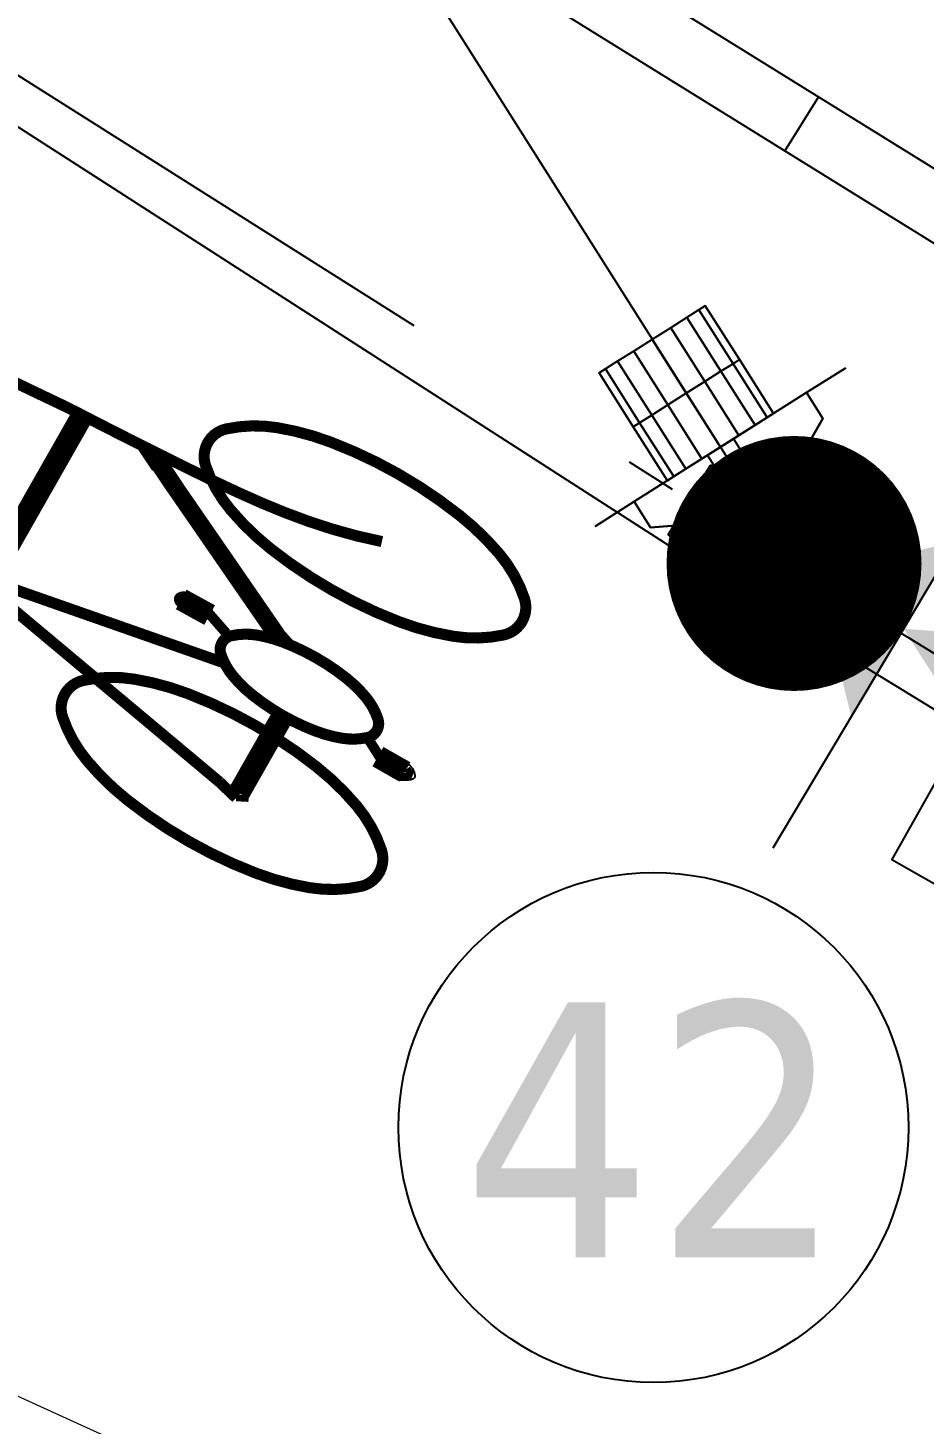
# Model space of a CAD drawing. Extents: x 421500 to 422711, y 436000 to 437000.
# Drawn here: x 422010.707 to 422012.464, y 436489.648 to 436492.385 of the extents above; entities that cross this region are included whole.
import ezdxf
from ezdxf.enums import TextEntityAlignment as Align

# ---------------------------------------------------------------- set-up
doc = ezdxf.new("R2010")
doc.units = 0
doc.linetypes.add('XREF UTC_716709_AJB_1b$0$DASHDOT1', pattern=[2, 1, -0.5, 0, -0.5])
doc.layers.get('0').update_dxf_attribs({"color": 210})
doc.layers.add('716709-ExBase$0$LCCWalls', color=4, linetype='Continuous', lineweight=0)
for name, color, linetype in [('716709-ExBase$0$XC-LCCCarriageway', 251, 'Continuous'), ('Lines', 1, 'Continuous'), ('Pr-Kerb', 2, 'Continuous'), ('Pr-KerbEdge', 8, 'Continuous'), ('Pr-Poles', 2, 'Continuous'), ('XREF UTC_716709_AJB_1b$0$BASE', 7, 'Continuous'), ('XREF UTC_716709_AJB_1b$0$DATA', 7, 'Continuous'), ('XREF UTC_716709_AJB_1b$0$du-UTCBOX', 42, 'Continuous'), ('XREF UTC_716709_AJB_1b$0$du-UTCDUCT-F1', 42, 'XREF UTC_716709_AJB_1b$0$DASHDOT1'), ('XREF UTC_716709_AJB_1b$0$NUMBERS', 7, 'Continuous'), ('XREF UTC_716709_AJB_1b$0$SETOUT', 4, 'Continuous'), ('XREF UTC_716709_AJB_1b$0$Signals', 7, 'Continuous'), ('XREF UTC_716709_AJB_1b$0$SIGSnumbers', 7, 'Continuous'), ('XREF UTC_716709_AJB_1b$0$VIEW', 7, 'Continuous')]:
    doc.layers.add(name, color=color, linetype=linetype)
doc.styles.add('XREF UTC_716709_AJB_1b$0$KTS_TAHOMA', font='tahoma.ttf')
doc.styles.add('XREF UTC_716709_AJB_1b$0$Standard', font='txt')

# ---------------------------------------------------------------- blocks, each defined once
blk = doc.blocks.new('pole')
blk.add_circle((0, 0), 0.05)
blk = doc.blocks.new('1057S')
at = {"color": 0}
blk.add_line((-0.0634, 0.4198), (-0.0426, 0.3885), dxfattribs=at)
for points in [[(-0.2212, 1.0983, 0.0208, 0.0219, 0), (-0.2256, 1.1075, 0.0219, 0.0229, 0), (-0.2295, 1.1157, 0.0229, 0.0238, 0), (-0.233, 1.1229, 0.0238, 0.0245, 0), (-0.2361, 1.1292, 0.0245, 0.0252, 0), (-0.2388, 1.1348, 0.0252, 0.0258, 0), (-0.2411, 1.1398, 0.0258, 0.0263, 0), (-0.243, 1.1444, 0.0263, 0.0268, 0), (-0.2445, 1.1486, 0.0268, 0.0272, 0), (-0.2455, 1.1526, 0.0272, 0.0277, 0), (-0.2461, 1.1565, 0.0277, 0.0281, 0), (-0.2461, 1.1602, 0.0281, 0.0285, 0), (-0.2454, 1.164, 0.0285, 0.0289, 0), (-0.2439, 1.1677, 0.0289, 0.0294, 0), (-0.2416, 1.1714, 0.0294, 0.0299, 0), (-0.2384, 1.1753, 0.0299, 0.0305, 0), (-0.2342, 1.1793, 0.0305, 0.0313, 0), (-0.2288, 1.1835, 0.0313, 0.0321, 0), (-0.222, 1.1877, 0.0321, 0.0331, 0), (-0.2135, 1.1917, 0.0331, 0.0343, 0), (-0.203, 1.1954, 0.0343, 0.0357, 0), (-0.1902, 1.1986, 0.0357, 0.0374, 0), (-0.1749, 1.2011, 0.0374, 0.0394, 0), (-0.1566, 1.2028, 0.0394, 0.0417, 0), (-0.1352, 1.2034, 0.0417, 0.0417, 0)], [(0.0763, 1.1285, 0.0208, 0.0625, 0), (0.1717, 1.125, 0.0625, 0.0208, 0), (0.2147, 1.1434, 0.0208, 0.0208, 0)]]:
    blk.add_lwpolyline(points, format="xyseb", dxfattribs=at)
for points, const_width in [([(-0.2301, 0.951), (-0.2197, 1.0969)], 0.0208), ([(0.1345, 0.9406), (0.1553, 1.0969)], 0.0208), ([(-0.303, 0.3156), (-0.2888, 0.3622), (-0.2772, 0.4086), (-0.2678, 0.4547), (-0.2604, 0.5008), (-0.2545, 0.547), (-0.2499, 0.5936), (-0.2462, 0.6405), (-0.2431, 0.688), (-0.2403, 0.7359), (-0.2378, 0.7829), (-0.2356, 0.8273), (-0.2337, 0.8674), (-0.2322, 0.9015), (-0.2311, 0.9279), (-0.2304, 0.945), (-0.2301, 0.951)], 0.0208), ([(0.1104, 0.9308), (0.1246, 0.9308)], 0.0208), ([(0.1241, 0.9198), (0.1241, 0.951)], 0.0125), ([(0.2387, 0.3572), (0.1343, 0.9312)], 0.0208), ([(0.1345, 0.9198), (0.1345, 0.951)], 0.0125), ([(-0.2301, 0.9198), (0.1137, 0.9198)], 0.0417), ([(0.0407, 0.4614), (0.1241, 0.9198)], 0.0208), ([(-0.2093, 0.7531), (-0.2301, 0.7948)], 0.00833), ([(-0.2268, 0.778), (-0.2281, 0.7818)], 0.00833), ([(-0.1989, 0.701), (-0.2301, 0.7635)], 0.0333), ([(-0.2237, 0.7663), (-0.2287, 0.7776)], 0.0125), ([(-0.053, 0.3989), (-0.1989, 0.701)], 0.0329), ([(-0.053, 0.3989), (-0.1989, 0.701)], 0.0125), ([(-0.0239, 0.528), (-0.023, 0.5888)], 0.0417), ([(-0.0332, 0.5861), (-0.029, 0.5912), (-0.0248, 0.5947), (-0.0197, 0.5947), (-0.0168, 0.5917), (-0.0143, 0.5859)], 0.0125), ([(-0.0098, 0.4843), (-0.0292, 0.5398)], 0.0189), ([(-0.0634, 0.3989), (-0.053, 0.3677)], 0.0125), ([(0.2387, 0.3572), (0.2491, 0.3156)], 0.0208), ([(0.072, 0.3156), (0.2387, 0.3156)], 0.0417), ([(0.2491, 0.3156), (0.2387, 0.2947)], 0.0125), ([(0.0312, 0.1547), (0.0507, 0.1175)], 0.0189), ([(0.0507, 0.123), (0.0507, 0.065)], 0.0417), ([(0.0437, 0.0645), (0.0475, 0.0557), (0.053, 0.0547), (0.0577, 0.0609), (0.0627, 0.0713)], 0.0125)]:
    blk.add_lwpolyline(points, dxfattribs=dict(at, const_width=const_width))
at = {"color": 0, "const_width": 0.0208}
for points in [[(-0.303, 0.6906, 0.213749), (-0.3425, 0.6729, 0.093897), (-0.3915, 0.5914, 0.050566), (-0.4176, 0.4904, 0.037992), (-0.4282, 0.352, 0.037992), (-0.4176, 0.2137, 0.050566), (-0.3915, 0.1126, 0.093897), (-0.3425, 0.0312, 0.213749), (-0.303, 0.0135, 0.213749), (-0.2635, 0.0312, 0.093897), (-0.2146, 0.1126, 0.050566), (-0.1884, 0.2137, 0.037992), (-0.1779, 0.352, 0.037992), (-0.1884, 0.4904, 0.050566), (-0.2146, 0.5914, 0.093897), (-0.2635, 0.6729, 0.213749)], [(0.2387, 0.6906, 0.213749), (0.1992, 0.6729, 0.093897), (0.1502, 0.5914, 0.050566), (0.1241, 0.4904, 0.037992), (0.1136, 0.352, 0.037992), (0.1241, 0.2137, 0.050566), (0.1502, 0.1126, 0.093897), (0.1992, 0.0312, 0.213749), (0.2387, 0.0135, 0.213749), (0.2782, 0.0312, 0.093897), (0.3271, 0.1126, 0.050566), (0.3533, 0.2137, 0.037992), (0.3638, 0.352, 0.037992), (0.3533, 0.4904, 0.050566), (0.3271, 0.5914, 0.093897), (0.2782, 0.6729, 0.213749)], [(0.0095, 0.4823, 0.211848), (-0.0103, 0.4735, 0.094525), (-0.0347, 0.4334, 0.051213), (-0.0478, 0.3837, 0.038544), (-0.053, 0.3156, 0.038544), (-0.0478, 0.2475, 0.051213), (-0.0347, 0.1977, 0.094525), (-0.0103, 0.1577, 0.211848), (0.0095, 0.1489, 0.211848), (0.0293, 0.1577, 0.094525), (0.0537, 0.1977, 0.051213), (0.0667, 0.2475, 0.038544), (0.072, 0.3156, 0.038544), (0.0667, 0.3837, 0.051213), (0.0537, 0.4334, 0.094525), (0.0293, 0.4735, 0.211848)]]:
    blk.add_lwpolyline(points, format="xyb", close=True, dxfattribs=at)
at = {"color": 0}
for points in [[(-0.0383, 0.5868), (-0.0377, 0.5884), (-0.0371, 0.5898), (-0.0365, 0.5911), (-0.0358, 0.5922), (-0.0352, 0.5931), (-0.0346, 0.594), (-0.034, 0.5948), (-0.0334, 0.5955), (-0.0328, 0.5961), (-0.0322, 0.5967), (-0.0316, 0.5972), (-0.031, 0.5977), (-0.0305, 0.5981), (-0.0299, 0.5985), (-0.0293, 0.5989), (-0.0287, 0.5992), (-0.0281, 0.5995), (-0.0275, 0.5998), (-0.027, 0.6001), (-0.0264, 0.6004), (-0.0258, 0.6006), (-0.0252, 0.6007), (-0.0246, 0.6009), (-0.024, 0.601), (-0.0233, 0.601), (-0.0227, 0.601), (-0.0221, 0.601), (-0.0214, 0.6009), (-0.0208, 0.6008), (-0.0202, 0.6007), (-0.0196, 0.6005), (-0.0191, 0.6003), (-0.0186, 0.6001), (-0.0181, 0.5999), (-0.0176, 0.5996), (-0.0171, 0.5994), (-0.0167, 0.5991), (-0.0163, 0.5988), (-0.0159, 0.5984), (-0.0155, 0.5981), (-0.0152, 0.5978), (-0.0148, 0.5974), (-0.0144, 0.5971), (-0.0141, 0.5967), (-0.0137, 0.5963), (-0.0134, 0.5958), (-0.013, 0.5953), (-0.0126, 0.5947), (-0.0122, 0.5941), (-0.0118, 0.5934), (-0.0114, 0.5927), (-0.011, 0.5919), (-0.0105, 0.5911), (-0.0101, 0.5902), (-0.0096, 0.5893), (-0.0091, 0.5884)], [(0.0355, 0.065), (0.036, 0.0622), (0.0367, 0.0597), (0.0374, 0.0577), (0.0382, 0.0559), (0.0391, 0.0543), (0.04, 0.053), (0.0409, 0.0518), (0.0418, 0.0507), (0.0427, 0.0498), (0.0436, 0.0488), (0.0444, 0.048), (0.0453, 0.0472), (0.046, 0.0466), (0.0468, 0.0459), (0.0475, 0.0454), (0.0482, 0.045), (0.0488, 0.0446), (0.0494, 0.0443), (0.05, 0.0441), (0.0506, 0.044), (0.0511, 0.044), (0.0517, 0.044), (0.0523, 0.0442), (0.0529, 0.0444), (0.0535, 0.0446), (0.0541, 0.045), (0.0548, 0.0454), (0.0555, 0.046), (0.0563, 0.0467), (0.0571, 0.0474), (0.058, 0.0483), (0.0589, 0.0494), (0.0598, 0.0506), (0.0608, 0.052), (0.0619, 0.0535), (0.0631, 0.0553), (0.0643, 0.0573), (0.0656, 0.0596), (0.0669, 0.0621), (0.0684, 0.065)]]:
    blk.add_lwpolyline(points, dxfattribs=at)
for points in [[(-0.0387, 0.5873), (-0.0364, 0.5913), (-0.0334, 0.5962), (-0.0287, 0.5994)], [(-0.0334, 0.5962), (-0.0287, 0.5994), (-0.0241, 0.601), (-0.0184, 0.6006)], [(-0.0241, 0.601), (-0.0184, 0.6006), (-0.0148, 0.5982), (-0.0124, 0.5953)], [(-0.0148, 0.5982), (-0.0124, 0.5953), (-0.0101, 0.5909), (-0.0087, 0.5884)], [(0.0355, 0.0644), (0.0377, 0.0559), (0.0416, 0.0494), (0.0486, 0.0441)], [(0.0526, 0.0441), (0.0578, 0.0478), (0.0622, 0.0527), (0.0635, 0.0569)], [(0.0622, 0.0527), (0.0635, 0.0569), (0.0666, 0.0618), (0.0675, 0.065)], [(0.0416, 0.0494), (0.0486, 0.0441), (0.0526, 0.0441), (0.0578, 0.0478)]]:
    blk.add_solid(points, dxfattribs=at)
blk = doc.blocks.new('ped-cycle-R')
at = {"layer": 'Lines', "extrusion": (0, 0, -1), "xscale": 0.5235704127362407, "yscale": 0.5235704127362407, "zscale": -0.5235704127362407, "rotation": 0.133578834550008}
blk.add_blockref('1057S', (0.0169, -0.007), dxfattribs=at)
blk = doc.blocks.new('XREF UTC_716709_AJB_1b$0$pole')
at = {"const_width": 0.25}
blk.add_lwpolyline([(-0.125, 0, 1), (0.125, 0, 1)], format="xyb", close=True, dxfattribs=at)
at = {"layer": 'XREF UTC_716709_AJB_1b$0$SETOUT', "const_width": 0.125}
blk.add_lwpolyline([(-0.0625, 0, 1), (0.0625, 0, 1)], format="xyb", close=True, dxfattribs=at)
at = {"layer": 'XREF UTC_716709_AJB_1b$0$VIEW'}
blk.add_lwpolyline([(-0.025, 0.0433), (-0.05, 0), (-0.025, -0.0433), (0.025, -0.0433), (0.05, 0), (0.025, 0.0433)], close=True, dxfattribs=at)
at = {"layer": 'XREF UTC_716709_AJB_1b$0$DATA', "style": 'XREF UTC_716709_AJB_1b$0$Standard', "flags": 9}
for tag, p in [('HEIGHT', (0.5, 1)), ('TYPE', (0.5, 0.75)), ('NUM', (0.5, 0.5)), ('SITE', (0.5, 0.25)), ('IDENT', (0.5, 0))]:
    blk.add_attdef(tag, p, '', height=0.2, dxfattribs=at)
blk = doc.blocks.new('XREF UTC_716709_AJB_1b$0$HD001P')
at = {"linetype": 'Continuous'}
blk.add_line((0, 2.75), (0, 0), dxfattribs=at)
at = {"layer": 'XREF UTC_716709_AJB_1b$0$VIEW', "color": 1, "linetype": 'Continuous', "extrusion": (0, 1, 0), "const_width": 0.1}
blk.add_lwpolyline([(0.05, 2.94, 1), (-0.05, 2.94, 1)], format="xyb", close=True, dxfattribs=at)
at = {"layer": 'XREF UTC_716709_AJB_1b$0$VIEW', "color": 2, "linetype": 'Continuous', "extrusion": (0, 1, 0), "const_width": 0.1}
blk.add_lwpolyline([(0.05, 2.62, 1), (-0.05, 2.62, 1)], format="xyb", close=True, dxfattribs=at)
at = {"layer": 'XREF UTC_716709_AJB_1b$0$VIEW', "color": 3, "linetype": 'Continuous', "extrusion": (0, 1, 0), "const_width": 0.1}
blk.add_lwpolyline([(0.05, 2.3, 1), (-0.05, 2.3, 1)], format="xyb", close=True, dxfattribs=at)
at = {"layer": 'XREF UTC_716709_AJB_1b$0$VIEW', "color": 7, "linetype": 'Continuous'}
for points in [[(-0.2, 0.27, 2.1), (-0.29, 0.27, 2.1), (-0.29, 0.27, 3.2), (-0.2, 0.27, 3.2)], [(0.29, 0.27, 2.1), (0.2, 0.27, 2.1), (0.2, 0.27, 3.2), (0.29, 0.27, 3.2)]]:
    blk.add_3dface(points, dxfattribs=at)
at = {"layer": 'XREF UTC_716709_AJB_1b$0$VIEW', "linetype": 'Continuous'}
for points in [[(0.2, 0.27, 2.1), (-0.2, 0.27, 2.1), (-0.2, 0.27, 3.2), (0.2, 0.27, 3.2)], [(-0.2, 0.21, 2.1), (-0.2, 0.27, 2.1), (-0.2, 0.27, 3.2), (-0.2, 0.21, 3.2)], [(-0.03, 0.12, 2.1), (-0.03, 0.27, 2.1), (-0.2, 0.27, 2.1), (-0.2, 0.21, 2.1)], [(-0.03, 0.12, 3.2), (-0.03, 0.27, 3.2), (-0.2, 0.27, 3.2), (-0.2, 0.21, 3.2)], [(0.03, 0.27, 2.1), (0.03, 0.12, 2.1), (-0.03, 0.12, 2.1), (-0.03, 0.27, 2.1)], [(0.03, 0.27, 3.2), (0.03, 0.12, 3.2), (-0.03, 0.12, 3.2), (-0.03, 0.27, 3.2)], [(0.2, 0.21, 2.1), (0.2, 0.27, 2.1), (0.03, 0.27, 2.1), (0.03, 0.12, 2.1)], [(0.2, 0.21, 3.2), (0.2, 0.27, 3.2), (0.03, 0.27, 3.2), (0.03, 0.12, 3.2)], [(0.2, 0.21, 2.1), (0.2, 0.27, 2.1), (0.2, 0.27, 3.2), (0.2, 0.21, 3.2)], [(-0.2, 0.21, 2.1), (-0.03, 0.12, 2.1), (-0.03, 0.12, 3.2), (-0.2, 0.21, 3.2)], [(0.03, 0.12, 2.1), (0.2, 0.21, 2.1), (0.2, 0.21, 3.2), (0.03, 0.12, 3.2)], [(-0.03, 0.12, 2.1), (0.03, 0.12, 2.1), (0.03, 0.12, 3.2), (-0.03, 0.12, 3.2)]]:
    blk.add_3dface(points, dxfattribs=at)
at = {"layer": 'XREF UTC_716709_AJB_1b$0$DATA', "style": 'XREF UTC_716709_AJB_1b$0$Standard', "flags": 9}
for tag, p in [('SUPPORT', (0.75, 1.5)), ('BRACKETS', (0.75, 1.25)), ('HEIGHT', (0.75, 1)), ('CABLE', (0.75, 0.75)), ('PHASE', (0.75, 0.5)), ('TYPE', (0.75, 0.25)), ('NUM', (0.75, 0)), ('SITE', (0.75, -0.25)), ('IDENT', (0.75, -0.5))]:
    blk.add_attdef(tag, p, '', height=0.2, dxfattribs=at)
at = {"layer": 'XREF UTC_716709_AJB_1b$0$VIEW', "linetype": 'Continuous'}
mesh = blk.add_polymesh((13, 3), dxfattribs=at)
for k, corner in enumerate([(0.1083, 0.27, 2.8775), (0.1083, 0.395, 2.8775), (0.1083, 0.52, 2.8775), (0.1231, 0.27, 2.9183), (0.1231, 0.395, 2.9183), (0.1231, 0.52, 2.9183), (0.1231, 0.27, 2.9617), (0.1231, 0.395, 2.9617), (0.1231, 0.52, 2.9617), (0.1083, 0.27, 3.0025), (0.1083, 0.395, 3.0025), (0.1083, 0.52, 3.0025), (0.0803, 0.27, 3.0358), (0.0803, 0.395, 3.0358), (0.0803, 0.52, 3.0358), (0.0428, 0.27, 3.0575), (0.0428, 0.395, 3.0575), (0.0428, 0.52, 3.0575), (0, 0.27, 3.065), (0, 0.395, 3.065), (0, 0.52, 3.065), (-0.0428, 0.27, 3.0575), (-0.0428, 0.395, 3.0575), (-0.0428, 0.52, 3.0575), (-0.0803, 0.27, 3.0358), (-0.0803, 0.395, 3.0358), (-0.0803, 0.52, 3.0358), (-0.1083, 0.27, 3.0025), (-0.1083, 0.395, 3.0025), (-0.1083, 0.52, 3.0025), (-0.1231, 0.27, 2.9617), (-0.1231, 0.395, 2.9617), (-0.1231, 0.52, 2.9617), (-0.1231, 0.27, 2.9183), (-0.1231, 0.395, 2.9183), (-0.1231, 0.52, 2.9183), (-0.1083, 0.27, 2.8775), (-0.1083, 0.395, 2.8775), (-0.1083, 0.52, 2.8775)]):
    mesh.set_mesh_vertex(divmod(k, 3), corner)
mesh = blk.add_polymesh((13, 3), dxfattribs=at)
for k, corner in enumerate([(0.1083, 0.27, 2.5575), (0.1083, 0.395, 2.5575), (0.1083, 0.52, 2.5575), (0.1231, 0.27, 2.5983), (0.1231, 0.395, 2.5983), (0.1231, 0.52, 2.5983), (0.1231, 0.27, 2.6417), (0.1231, 0.395, 2.6417), (0.1231, 0.52, 2.6417), (0.1083, 0.27, 2.6825), (0.1083, 0.395, 2.6825), (0.1083, 0.52, 2.6825), (0.0803, 0.27, 2.7158), (0.0803, 0.395, 2.7158), (0.0803, 0.52, 2.7158), (0.0428, 0.27, 2.7375), (0.0428, 0.395, 2.7375), (0.0428, 0.52, 2.7375), (0, 0.27, 2.745), (0, 0.395, 2.745), (0, 0.52, 2.745), (-0.0428, 0.27, 2.7375), (-0.0428, 0.395, 2.7375), (-0.0428, 0.52, 2.7375), (-0.0803, 0.27, 2.7158), (-0.0803, 0.395, 2.7158), (-0.0803, 0.52, 2.7158), (-0.1083, 0.27, 2.6825), (-0.1083, 0.395, 2.6825), (-0.1083, 0.52, 2.6825), (-0.1231, 0.27, 2.6417), (-0.1231, 0.395, 2.6417), (-0.1231, 0.52, 2.6417), (-0.1231, 0.27, 2.5983), (-0.1231, 0.395, 2.5983), (-0.1231, 0.52, 2.5983), (-0.1083, 0.27, 2.5575), (-0.1083, 0.395, 2.5575), (-0.1083, 0.52, 2.5575)]):
    mesh.set_mesh_vertex(divmod(k, 3), corner)
mesh = blk.add_polymesh((13, 3), dxfattribs=at)
for k, corner in enumerate([(0.1083, 0.27, 2.2375), (0.1083, 0.395, 2.2375), (0.1083, 0.52, 2.2375), (0.1231, 0.27, 2.2783), (0.1231, 0.395, 2.2783), (0.1231, 0.52, 2.2783), (0.1231, 0.27, 2.3217), (0.1231, 0.395, 2.3217), (0.1231, 0.52, 2.3217), (0.1083, 0.27, 2.3625), (0.1083, 0.395, 2.3625), (0.1083, 0.52, 2.3625), (0.0803, 0.27, 2.3958), (0.0803, 0.395, 2.3958), (0.0803, 0.52, 2.3958), (0.0428, 0.27, 2.4175), (0.0428, 0.395, 2.4175), (0.0428, 0.52, 2.4175), (0, 0.27, 2.425), (0, 0.395, 2.425), (0, 0.52, 2.425), (-0.0428, 0.27, 2.4175), (-0.0428, 0.395, 2.4175), (-0.0428, 0.52, 2.4175), (-0.0803, 0.27, 2.3958), (-0.0803, 0.395, 2.3958), (-0.0803, 0.52, 2.3958), (-0.1083, 0.27, 2.3625), (-0.1083, 0.395, 2.3625), (-0.1083, 0.52, 2.3625), (-0.1231, 0.27, 2.3217), (-0.1231, 0.395, 2.3217), (-0.1231, 0.52, 2.3217), (-0.1231, 0.27, 2.2783), (-0.1231, 0.395, 2.2783), (-0.1231, 0.52, 2.2783), (-0.1083, 0.27, 2.2375), (-0.1083, 0.395, 2.2375), (-0.1083, 0.52, 2.2375)]):
    mesh.set_mesh_vertex(divmod(k, 3), corner)
blk = doc.blocks.new('XREF UTC_716709_AJB_1b$0$HD080A')
blk.add_line((0.5, 0.25), (-0.5, 0.25))
blk.add_solid([(0, 0.25), (0.25, 0.75), (-0.25, 0.75)])
at = {"layer": 'XREF UTC_716709_AJB_1b$0$VIEW'}
blk.add_solid([(0, 0.05, 1), (0.2, 0.25, 1), (-0.2, 0.25, 1)], dxfattribs=at)
at = {"layer": 'XREF UTC_716709_AJB_1b$0$BASE', "style": 'XREF UTC_716709_AJB_1b$0$Standard', "flags": 3}
blk.add_attdef('SIG', (0, 0), '', height=0.2, rotation=270, dxfattribs=at)
at = {"layer": 'XREF UTC_716709_AJB_1b$0$DATA', "style": 'XREF UTC_716709_AJB_1b$0$Standard', "flags": 9}
for tag, p in [('SUPPORT', (1, 1.25)), ('FEATURES', (1, 1)), ('HEIGHT', (1, 0.75)), ('CABLE', (1, 0.5)), ('PHASE', (1, 0.25)), ('TYPE', (1, 0)), ('NUM', (1, -0.25)), ('SITE', (1, -0.5)), ('IDENT', (1, -0.75))]:
    blk.add_attdef(tag, p, '', height=0.2, dxfattribs=at)
blk = doc.blocks.new('XREF UTC_716709_AJB_1b$0$tprt')
for p, q in [((0.1, 0.08), (-0.24, 0.08)), ((-0.24, -0.08), (-0.24, 0.08)), ((-0.24, 0.08), (-0.049, -0.0099)), ((0.0236, 0.0441), (0.1, 0.08)), ((0.1, -0.08), (0.1, 0.08)), ((-0.24, -0.08), (-0.049, 0.0099)), ((0.0236, -0.0441), (0.1, -0.08)), ((-0.07, -0.08), (-0.24, -0.08)), ((0.1, -0.08), (-0.07, -0.08))]:
    blk.add_line(p, q)
blk.add_circle((0, 0), 0.05)
blk = doc.blocks.new('XREF UTC_716709_AJB_1b$0$poleno')
at = {"layer": 'XREF UTC_716709_AJB_1b$0$NUMBERS'}
blk.add_circle((0, 0), 1, dxfattribs=at)
at = {"layer": 'XREF UTC_716709_AJB_1b$0$NUMBERS', "style": 'XREF UTC_716709_AJB_1b$0$KTS_TAHOMA'}
blk.add_attdef('NUMBER', text='', height=1, dxfattribs=at).set_placement((0, 0), align=Align.MIDDLE)

msp = doc.modelspace()

# ---------------------------------------------------------------- linework, layer by layer
at = {"layer": '716709-ExBase$0$LCCWalls', "flags": 128}
msp.add_lwpolyline([(422018.3905, 436485.4159), (422011.3296, 436489.4093), (422010.4752, 436489.7991), (422002.2708, 436494.3359)], dxfattribs=at)
msp.add_lwpolyline([(422018.3905, 436485.4159), (422011.3296, 436489.4093), (422010.4752, 436489.7991), (422002.2708, 436494.3359)], dxfattribs=at)
at = {"layer": '716709-ExBase$0$XC-LCCCarriageway', "flags": 128}
msp.add_lwpolyline([(422019.9582, 436484.4751), (422020.2015, 436485.2614), (422020.0706, 436486.074), (422019.3218, 436486.9412), (422018.6627, 436487.299), (422017.6112, 436487.9127), (422012.0592, 436491.309), (422008.4284, 436493.6437), (422005.7992, 436495.4185), (422004.6416, 436496.2636), (422003.9659, 436496.5454), (422003.2339, 436496.5363), (422002.1622, 436495.8376), (422001.3603, 436494.6645)], dxfattribs=at)
msp.add_lwpolyline([(422019.9582, 436484.4751), (422020.2015, 436485.2614), (422020.0706, 436486.074), (422019.3218, 436486.9412), (422018.6627, 436487.299), (422017.6112, 436487.9127), (422012.0592, 436491.309), (422008.4284, 436493.6437), (422005.7992, 436495.4185), (422004.6416, 436496.2636), (422003.9659, 436496.5454), (422003.2339, 436496.5363), (422002.1622, 436495.8376), (422001.3603, 436494.6645)], dxfattribs=at)
at = {"layer": 'Pr-Kerb', "flags": 128}
msp.add_lwpolyline([(422019.4987, 436483.6917), (422019.7685, 436484.1518, 0.407102), (422018.761, 436488.2196), (422005.8815, 436496.2009, 0.401136), (422001.8247, 436495.3438), (422001.3603, 436494.6645), (422001.1935, 436494.4138), (422001.1657, 436494.372)], format="xyb", dxfattribs=at)
at = {"layer": 'Pr-KerbEdge'}
msp.add_line((422012.2568, 436492.2502), (422012.1909, 436492.144), dxfattribs=at)
at = {"layer": 'Pr-KerbEdge', "flags": 128}
msp.add_lwpolyline([(422019.3909, 436483.755), (422019.6607, 436484.2151, 0.407102), (422018.6952, 436488.1133), (422005.8157, 436496.0946, 0.401136), (422001.9278, 436495.2732), (422001.4639, 436494.5946), (422001.2975, 436494.3445), (422001.2697, 436494.3027)], format="xyb", dxfattribs=at)
msp.add_lwpolyline([(422012.9262, 436491.6883), (422012.4011, 436490.7548), (422013.9656, 436489.8652), (422013.133, 436488.401)], dxfattribs=at)
at = {"layer": 'Pr-KerbEdge'}
msp.add_arc((422086.9238, 436454.9562), 118.125, 133.732121, 133.732121, dxfattribs=at)
at = {"layer": 'XREF UTC_716709_AJB_1b$0$du-UTCDUCT-F1', "flags": 128}
for points in [[(422005.2926, 436495.7024), (422012.004, 436491.46)], [(422012.2907, 436491.2771), (422015.6698, 436489.2042)]]:
    msp.add_lwpolyline(points, dxfattribs=at)

# ---------------------------------------------------------------- block references
at = {"layer": 'Lines', "xscale": 1.999999999999999, "yscale": 1.999999999999999, "zscale": 1.999999999999999, "rotation": 60.50858901203698}
msp.add_blockref('ped-cycle-R', (422011.5357, 436490.9754), dxfattribs=at)
at = {"layer": 'Pr-Poles'}
msp.add_blockref('pole', (422012.209, 436491.3353), dxfattribs=at)
at = {"layer": 'XREF UTC_716709_AJB_1b$0$du-UTCBOX', "color": 10, "rotation": 328.7626750100399}
msp.add_blockref('XREF UTC_716709_AJB_1b$0$tprt', (422012.209, 436491.3353), dxfattribs=at)
at = {"layer": 'XREF UTC_716709_AJB_1b$0$Signals'}
for name, rotation in [('XREF UTC_716709_AJB_1b$0$HD001P', 32.32261125098311), ('XREF UTC_716709_AJB_1b$0$HD080A', 239.2034684463386)]:
    msp.add_blockref(name, (422012.209, 436491.3353), dxfattribs=dict(at, rotation=rotation))
msp.add_blockref('XREF UTC_716709_AJB_1b$0$pole', (422012.209, 436491.3353), dxfattribs=at)
at = {"layer": 'XREF UTC_716709_AJB_1b$0$SIGSnumbers', "xscale": 0.5, "yscale": 0.5, "zscale": 0.6}
msp.add_blockref('XREF UTC_716709_AJB_1b$0$poleno', (422011.9333, 436490.2295), dxfattribs=at).add_auto_attribs({'NUMBER': '42'})

doc.saveas('drawing.dxf')
